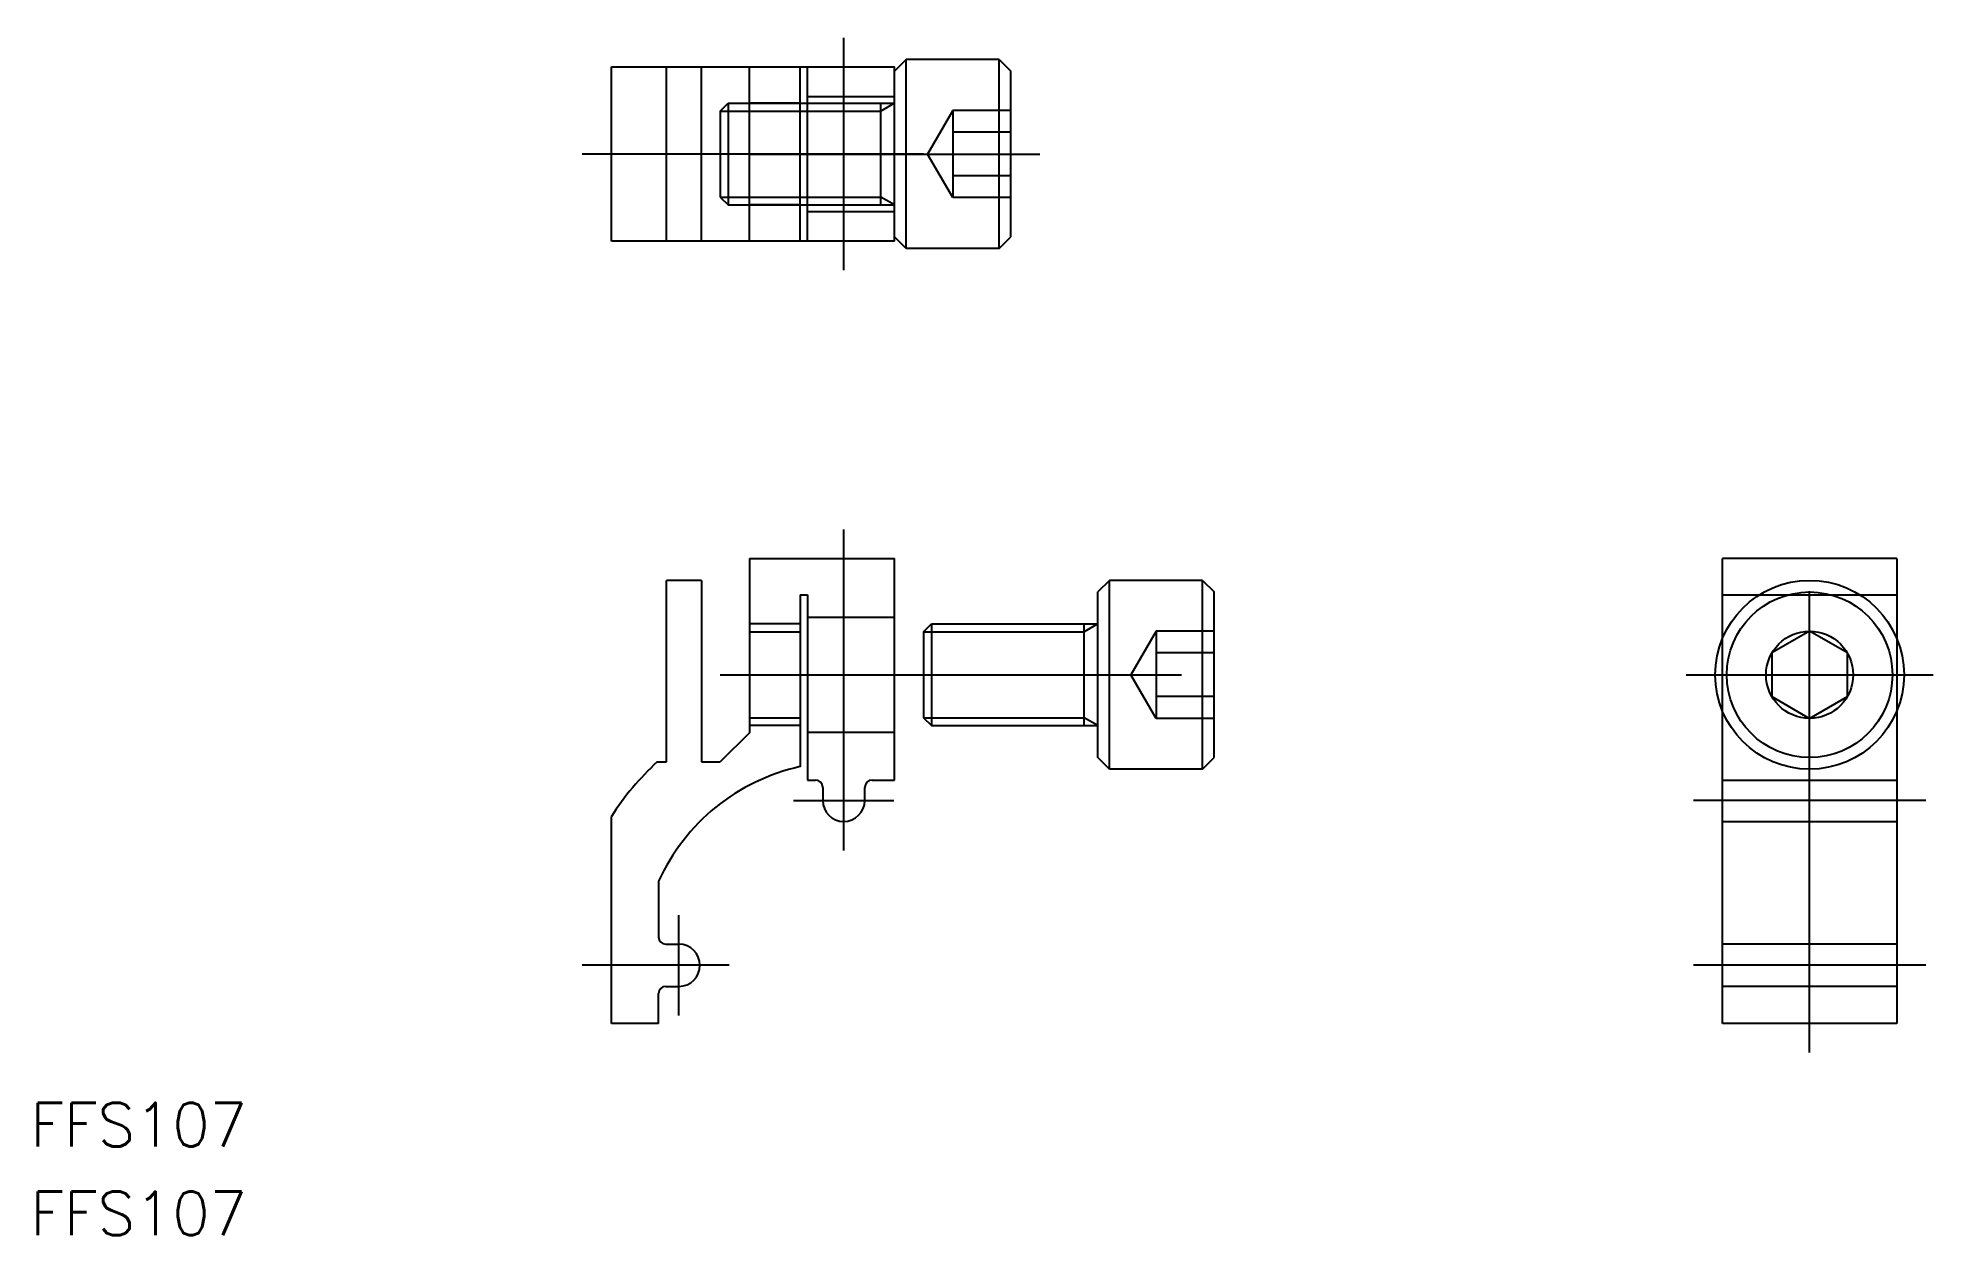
# Model space of a CAD drawing. Extents: x -122 to 8, y -39 to 44.
import ezdxf

# ---------------------------------------------------------------- set-up
doc = ezdxf.new("R2010")
doc.units = 0
doc.linetypes.add('CENTER', pattern=[50.8, 31.75, -6.35, 6.35, -6.35])
doc.linetypes.add('DASHED', pattern=[19.05, 12.7, -6.35])
doc.layers.get('0').update_dxf_attribs({"linetype": 'CONTINUOUS'})
doc.layers.add('CENTER', color=1, linetype='CONTINUOUS')
doc.styles.get("Standard").update_dxf_attribs({"font": 'txt.shx', "height": 3, "bigfont": 'bigfont.shx'})

msp = doc.modelspace()

# ---------------------------------------------------------------- linework, layer by layer
at = {"color": 7, "linetype": 'CONTINUOUS'}
for p, q in [((-82.5, 41.85), (-63, 41.85)), ((-82.5, 29.85), (-82.5, 41.85)), ((-78.7, 29.85), (-78.7, 41.85)), ((-76.3, 29.85), (-76.3, 41.85)), ((-73, 29.85), (-73, 41.85)), ((-62.2, 42.35), (-63, 41.55)), ((-63, 29.85), (-63, 41.85)), ((-62.2, 29.35), (-62.2, 42.35)), ((-55.8, 42.35), (-62.2, 42.35)), ((-55.8, 29.35), (-55.8, 42.35)), ((-55.8, 42.35), (-55, 41.55)), ((-55.8, 42.35), (-55, 41.55)), ((-55.8, 42.35), (-55, 41.55)), ((-63, 30.15), (-63, 41.55)), ((-63, 30.15), (-63, 41.55)), ((-55, 30.15), (-55, 41.55)), ((-62.2, 29.35), (-63, 30.15)), ((-55.8, 29.35), (-55, 30.15)), ((-63, 29.85), (-82.5, 29.85)), ((-55.8, 29.35), (-62.2, 29.35)), ((-73, 8), (-63, 8)), ((-73, 8), (-73, -4)), ((-63, -7.25), (-63, 8)), ((-6, -24), (-6, 8)), ((6, 8), (-6, 8)), ((6, 8), (6, -24)), ((-78.7, -6), (-78.7, 6.5)), ((-76.3, 6.5), (-78.7, 6.5)), ((-76.3, 6.5), (-76.3, -6)), ((-69.5, 5.5), (-69.5, -6.33)), ((-69.5, 5.5), (-69, 5.5)), ((-69, 5.5), (-69, -7.25)), ((-48.2, 6.5), (-49, 5.7)), ((-49, -5.7), (-49, 5.7)), ((-49, -5.7), (-49, 5.7)), ((-48.2, -6.5), (-48.2, 6.5)), ((-41.8, 6.5), (-48.2, 6.5)), ((-41.8, -6.5), (-41.8, 6.5)), ((-41.8, 6.5), (-41, 5.7)), ((-41.8, 6.5), (-41, 5.7)), ((-41.8, 6.5), (-41, 5.7)), ((-41, -5.7), (-41, 5.7)), ((-61, 2.96), (-60.46, 3.5)), ((-61, 2.96), (-61, -2.96)), ((-60.46, 3.5), (-49, 3.5)), ((-60.46, 3.5), (-60.46, -3.5)), ((-49.94, -3.5), (-49.94, 3.5)), ((0, 3), (-2.6, 1.5)), ((2.6, 1.5), (0, 3)), ((-2.6, 1.5), (-2.6, -1.5)), ((2.6, -1.5), (2.6, 1.5)), ((-2.6, -1.5), (0, -3)), ((0, -3), (2.6, -1.5)), ((-61, -2.96), (-60.46, -3.5)), ((-60.46, -3.5), (-49, -3.5)), ((-73, -4), (-75, -6)), ((-79.35, -6), (-78.7, -6)), ((-76.3, -6), (-75, -6)), ((-48.2, -6.5), (-49, -5.7)), ((-41.8, -6.5), (-48.2, -6.5)), ((-41.8, -6.5), (-41, -5.7)), ((-69, -7.25), (-68.45, -7.25)), ((-67.95, -7.75), (-67.95, -8.65)), ((-65.05, -8.65), (-65.05, -7.75)), ((-64.55, -7.25), (-63, -7.25)), ((-6, -7.25), (6, -7.25)), ((-82.5, -24), (-82.5, -9.75)), ((-76.54, -10.24), (-76.54, -10.24)), ((-6, -10.1), (6, -10.1)), ((-79.25, -14.22), (-79.25, -18.05)), ((-78.75, -18.55), (-77.85, -18.55)), ((6, -18.55), (-6, -18.55)), ((-79.25, -24), (-79.25, -21.95)), ((-78.75, -21.45), (-77.85, -21.45)), ((6, -21.45), (-6, -21.45)), ((-79.25, -24), (-82.5, -24)), ((6, -24), (-6, -24))]:
    msp.add_line(p, q, dxfattribs=at)
at = {"color": 3, "linetype": 'DASHED'}
for p, q in [((-69.5, 29.85), (-69.5, 41.85)), ((-69, 29.85), (-69, 41.85)), ((-75, 38.81), (-74.46, 39.35)), ((-74.46, 39.35), (-63, 39.35)), ((-74.46, 39.35), (-74.46, 32.35)), ((-69.5, 39.35), (-73, 39.35)), ((-63, 39.8), (-69, 39.8)), ((-63.94, 32.35), (-63.94, 39.35)), ((-63, 39.35), (-63.94, 38.81)), ((-75, 38.81), (-75, 32.89)), ((-75, 38.81), (-63.94, 38.81)), ((-73, 38.81), (-69.5, 38.81)), ((-59, 38.85), (-60.73, 35.85)), ((-59, 38.85), (-59, 32.85)), ((-55, 38.85), (-59, 38.85)), ((-55, 37.35), (-59, 37.35)), ((-59, 32.85), (-60.73, 35.85)), ((-55, 34.35), (-59, 34.35)), ((-75, 32.89), (-63.94, 32.89)), ((-75, 32.89), (-74.46, 32.35)), ((-73, 32.89), (-69.5, 32.89)), ((-63, 32.35), (-63.94, 32.89)), ((-55, 32.85), (-59, 32.85)), ((-74.46, 32.35), (-63, 32.35)), ((-69.5, 32.35), (-73, 32.35)), ((-69, 31.9), (-63, 31.9)), ((-6, 5.5), (6, 5.5)), ((-63, 3.95), (-69, 3.95)), ((-69.5, 3.5), (-73, 3.5)), ((-73, 2.96), (-69.5, 2.96)), ((-45, 3), (-46.73, 0)), ((-45, 3), (-45, -3)), ((-41, 3), (-45, 3)), ((-41, 1.5), (-45, 1.5)), ((-45, -3), (-46.73, 0)), ((-41, -1.5), (-45, -1.5)), ((-73, -2.96), (-69.5, -2.96)), ((-69.5, -3.5), (-73, -3.5)), ((-41, -3), (-45, -3)), ((-69, -3.95), (-63, -3.95))]:
    msp.add_line(p, q, dxfattribs=at)
at = {"color": 3, "linetype": 'CONTINUOUS'}
for p, q in [((-61, 2.96), (-49.94, 2.96)), ((-49, 3.5), (-49.94, 2.96)), ((-61, -2.96), (-49.94, -2.96)), ((-49, -3.5), (-49.94, -2.96))]:
    msp.add_line(p, q, dxfattribs=at)
at = {"color": 7, "linetype": 'CONTINUOUS'}
for radius in [6.5, 5.7, 3]:
    msp.add_circle((0, 0), radius, dxfattribs=at)
for centre, radius, start, end in [((-66.5, -20), 19, 132.5369, 147.3631), ((-66.5, -20), 14, 102.3736, 155.6042), ((-68.45, -7.75), 0.5, 360, 90), ((-64.55, -7.75), 0.5, 90, 180), ((-66.5, -8.65), 1.45, 180, 360), ((-78.75, -18.05), 0.5, 180, 270), ((-77.85, -20), 1.45, 270, 90), ((-78.75, -21.95), 0.5, 90, 180)]:
    msp.add_arc(centre, radius, start, end, dxfattribs=at)
at = {"layer": 'CENTER', "color": 1, "linetype": 'CENTER'}
for p, q in [((-66.5, 27.85), (-66.5, 43.85)), ((-61, 35.85), (-84.5, 35.85)), ((-73, 35.85), (-53, 35.85)), ((-66.5, -12.1), (-66.5, 10)), ((0, -26), (0, 10)), ((-75, 0), (-39, 0)), ((-73, 0), (-61, 0)), ((-8.5, 0), (8.5, 0)), ((-69.95, -8.65), (-63.05, -8.65)), ((8, -8.65), (-8, -8.65)), ((-77.85, -23.45), (-77.85, -16.55)), ((-74.4, -20), (-84.5, -20)), ((8, -20), (-8, -20))]:
    msp.add_line(p, q, dxfattribs=at)

# ---------------------------------------------------------------- texts
at = {"color": 7, "linetype": 'CONTINUOUS'}
for p in [(-122.5, -32.47), (-122.5, -38.58)]:
    msp.add_text('FFS107', height=3, dxfattribs=at).set_placement(p)

doc.saveas('drawing.dxf')
